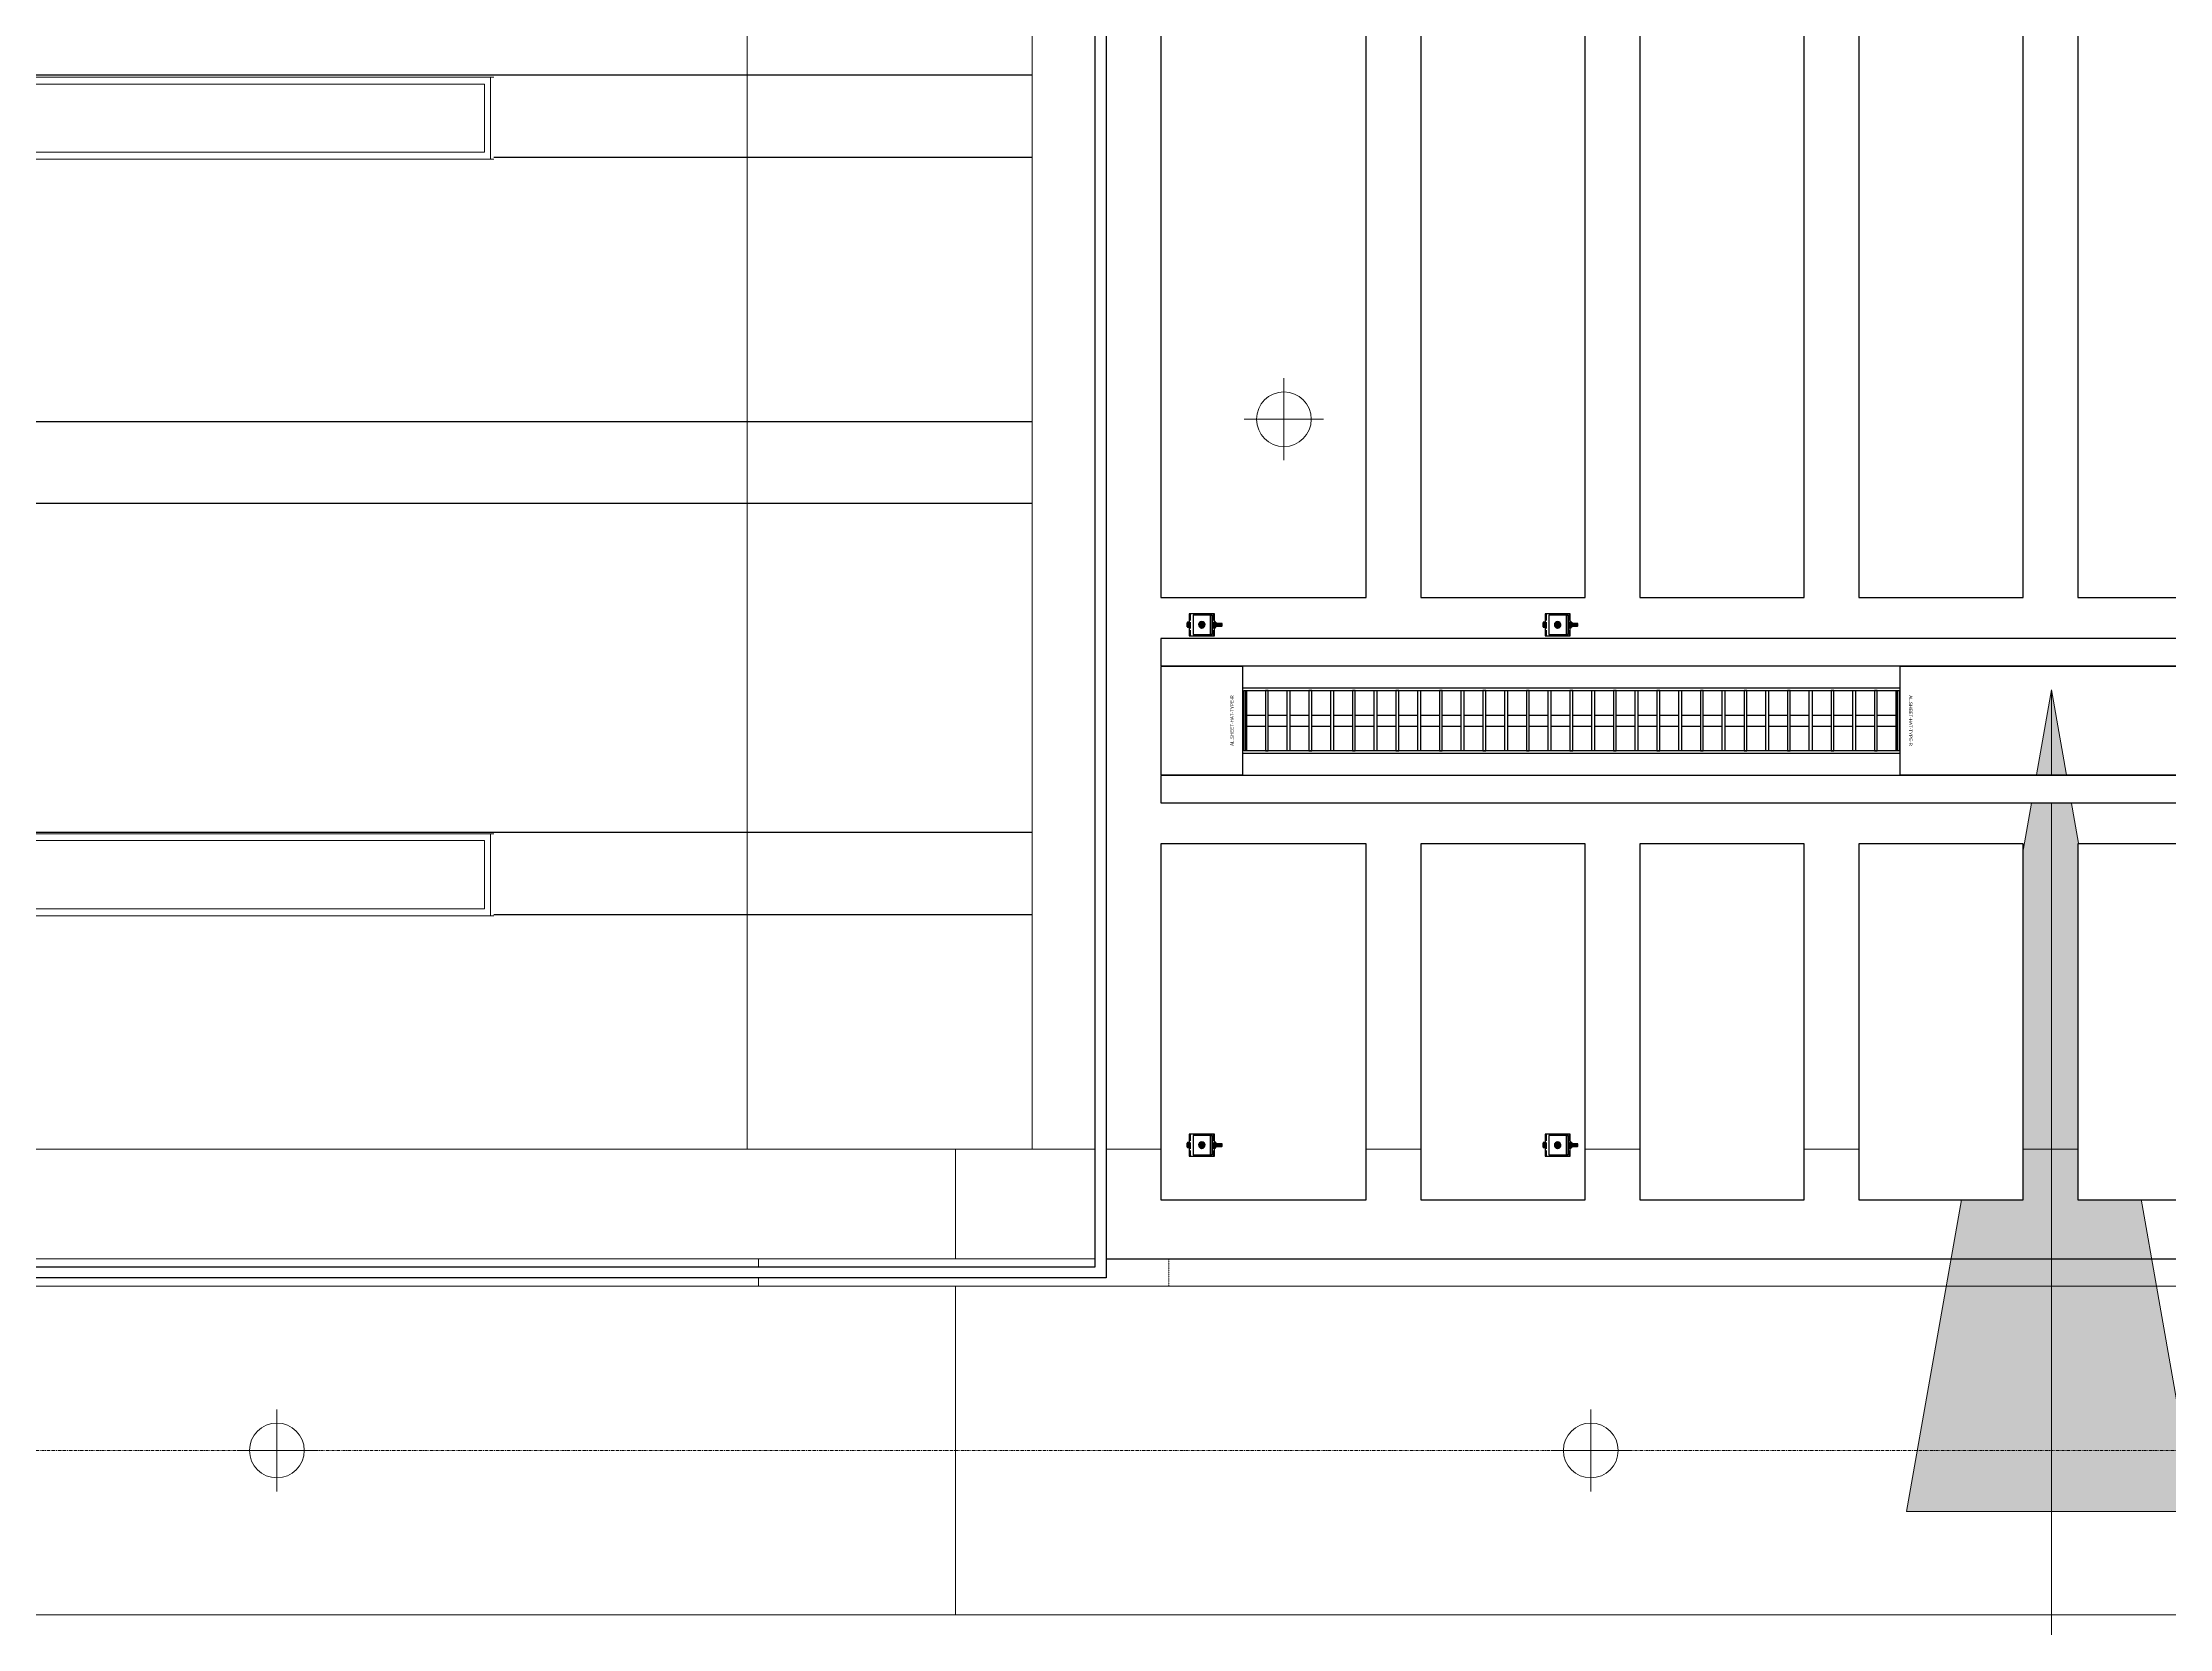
# Model space of a CAD drawing. Header units: millimetres. Extents: x -962357 to -591296, y -195428 to 59420.
# Drawn here: x -834248 to -830363, y 3255 to 6150 of the extents above; entities that cross this region are included whole.
import ezdxf
from ezdxf.enums import TextEntityAlignment as Align

# ---------------------------------------------------------------- set-up
doc = ezdxf.new("R2010")
doc.units = ezdxf.units.MM
for name, pattern in [('ACAD_ISO02W100', [15, 12, -3]), ('DPA_Boundary Line 500', [3.75, 0, -0.75, 1.5, -0.75, 0, -0.75]), ('DPA_Grid _ Level 100', [10, 5.5, -1.6, 1.3, -1.6])]:
    doc.linetypes.add(name, pattern=pattern)
for name, color, linetype in [('000 - CSD_PL_001 - ASCESSORIES', 251, 'Continuous'), ('000 - H A T C H', 8, 'Continuous'), ('000 - WIPEOUT', 250, 'Continuous'), ('001 - ASCESSORIES', 251, 'Continuous'), ('008 - LIGHTING', 1, 'Continuous'), ('A04_TUBE SERIES', 2, 'Continuous'), ('A11_ALU.SOLID SHEET', 2, 'Continuous')]:
    doc.layers.add(name, color=color, linetype=linetype)
for name, color, linetype, lineweight in [('A-CLNG', 2, 'Continuous', 9), ('A-CLNG-PATT', 2, 'Continuous', 9), ('A-DETL-GENF', 2, 'Continuous', 9), ('A-GLAZ-CURT', 2, 'Continuous', 9), ('E-LITE-EQPM', 2, 'Continuous', 9), ('G-ANNO-TEXT', 3, 'Continuous', 9), ('I-WALL-E', 2, 'Continuous', 9), ('S-GRID', 251, 'Continuous', 9), ('WALL-E', 2, 'Continuous', 9)]:
    doc.layers.add(name, color=color, linetype=linetype, lineweight=lineweight)
doc.layers.get('000 - CSD_PL_001 - ASCESSORIES').off()

# ---------------------------------------------------------------- blocks, each defined once
blk = doc.blocks.new('System Panel - DPA-AR_Metal Ceiling Rectangular Panel-V23-4180-01 LOWER PLATFORM LEVEL - REFLECTED CEILING PLAN')
at = {"layer": 'A-GLAZ-CURT'}
for p, q in [((-814257.4, 4129), (-816382.4, 4129)), ((-816382.4, 4129), (-816382.4, 3929)), ((-816382.4, 3929), (-816382.4, 4129)), ((-816382.4, 4129), (-814257.4, 4129)), ((-814257.4, 3929), (-814257.4, 4129)), ((-814257.4, 4129), (-814257.4, 3929)), ((-816382.4, 3929), (-814257.4, 3929)), ((-814257.4, 3929), (-816382.4, 3929))]:
    blk.add_line(p, q, dxfattribs=at)
blk = doc.blocks.new('System Panel - DPA-AR_Metal Ceiling Rectangular Panel-V26-4180-01 LOWER PLATFORM LEVEL - REFLECTED CEILING PLAN')
at = {"layer": 'A-GLAZ-CURT'}
for p, q in [((-832327.4, 4129), (-832582.3, 4129)), ((-832582.3, 4129), (-832582.3, 3929)), ((-832582.3, 3929), (-832582.3, 4129)), ((-832582.3, 4129), (-832327.4, 4129)), ((-830182.3, 4129), (-832307.4, 4129)), ((-832307.4, 4129), (-830182.3, 4129)), ((-830182.3, 3929), (-830182.3, 4129)), ((-830182.3, 4129), (-830182.3, 3929)), ((-832582.3, 3929), (-832327.4, 3929)), ((-832327.4, 3929), (-832582.3, 3929)), ((-832307.4, 3929), (-830182.3, 3929)), ((-830182.3, 3929), (-832307.4, 3929))]:
    blk.add_line(p, q, dxfattribs=at)
blk = doc.blocks.new('System Panel - DPA-AR_Metal Ceiling Rectangular Panel-V25-4180-01 LOWER PLATFORM LEVEL - REFLECTED CEILING PLAN')
at = {"layer": 'A-GLAZ-CURT'}
for p, q in [((-814257.4, 3879), (-816382.4, 3879)), ((-816382.4, 3879), (-816382.4, 3279)), ((-816382.4, 3279), (-816382.4, 3879)), ((-816382.4, 3879), (-814257.4, 3879)), ((-814257.4, 3279), (-814257.4, 3879)), ((-814257.4, 3879), (-814257.4, 3279)), ((-816382.4, 3279), (-814257.4, 3279)), ((-814257.4, 3279), (-816382.4, 3279))]:
    blk.add_line(p, q, dxfattribs=at)
blk = doc.blocks.new('System Panel - DPA-AR_Metal Ceiling Rectangular Panel-13139299-4180-01 LOWER PLATFORM LEVEL - REFLECTED CEILING PLAN')
at = {"layer": 'A-GLAZ-CURT'}
for p, q in [((-818782.4, 3879), (-821182.4, 3879)), ((-821182.4, 3879), (-821182.4, 3279)), ((-821182.4, 3279), (-821182.4, 3879)), ((-821182.4, 3879), (-818782.4, 3879)), ((-818782.4, 3279), (-818782.4, 3879)), ((-818782.4, 3879), (-818782.4, 3279)), ((-821182.4, 3279), (-818782.4, 3279)), ((-818782.4, 3279), (-821182.4, 3279))]:
    blk.add_line(p, q, dxfattribs=at)
blk = doc.blocks.new('*U403')
at = {"layer": 'A-CLNG'}
for p, q in [((-88280.3, 550), (-88280.3, 4315)), ((-88280.3, 4315), (-88280.3, 550)), ((-88280.3, 4314.9), (-88280.3, 550)), ((-88280.3, 550), (-88280.3, 4314.9)), ((-87760, 550), (-87760, 4314.9)), ((-87760, 4314.9), (-87760, 550)), ((-88280.3, 550), (-87760, 550)), ((-87760, 550), (-88280.3, 550))]:
    blk.add_line(p, q, dxfattribs=at)
at = {"layer": 'A-GLAZ-CURT'}
for name, p in [('System Panel - DPA-AR_Metal Ceiling Rectangular Panel-V23-4180-01 LOWER PLATFORM LEVEL - REFLECTED CEILING PLAN', (726357.4, -3579)), ('System Panel - DPA-AR_Metal Ceiling Rectangular Panel-V26-4180-01 LOWER PLATFORM LEVEL - REFLECTED CEILING PLAN', (744682.4, -3579)), ('System Panel - DPA-AR_Metal Ceiling Rectangular Panel-V25-4180-01 LOWER PLATFORM LEVEL - REFLECTED CEILING PLAN', (726357.4, -3579)), ('System Panel - DPA-AR_Metal Ceiling Rectangular Panel-13139299-4180-01 LOWER PLATFORM LEVEL - REFLECTED CEILING PLAN', (733282.4, -3579))]:
    blk.add_blockref(name, p, dxfattribs=at)
blk = doc.blocks.new('*U623')
at = {"color": 3}
for points in [[(-325, 5150), (325, 5150), (325, 4850), (-325, 4850)], [(-325, 4750), (325, 4750), (325, 4450), (-325, 4450)], [(-325, 4350), (325, 4350), (325, 4050), (-325, 4050)], [(-325, 3950), (325, 3950), (325, 3650), (-325, 3650)]]:
    blk.add_wipeout(points, dxfattribs=at).dxf.layer = '000 - WIPEOUT'
at = {"layer": 'A11_ALU.SOLID SHEET', "color": 0, "linetype": 'ByBlock'}
for points in [[(-325, 4850), (325, 4850), (325, 5150), (-325, 5150)], [(-325, 4450), (325, 4450), (325, 4750), (-325, 4750)], [(-325, 4050), (325, 4050), (325, 4350), (-325, 4350)], [(-325, 3650), (325, 3650), (325, 3950), (-325, 3950)]]:
    blk.add_lwpolyline(points, close=True, dxfattribs=at)
blk = doc.blocks.new('*U621')
at = {"color": 3}
for points in [[(-875, 550), (875, 550), (875, 250), (-875, 250)], [(-875, 150), (875, 150), (875, -150), (-875, -150)], [(-875, -250), (875, -250), (875, -550), (-875, -550)]]:
    blk.add_wipeout(points, dxfattribs=at).dxf.layer = '000 - WIPEOUT'
at = {"layer": 'A11_ALU.SOLID SHEET', "color": 0, "linetype": 'ByBlock'}
for points in [[(-875, 250), (875, 250), (875, 550), (-875, 550)], [(-875, -150), (875, -150), (875, 150), (-875, 150)], [(-875, -550), (875, -550), (875, -250), (-875, -250)]]:
    blk.add_lwpolyline(points, close=True, dxfattribs=at)
blk = doc.blocks.new('*U393')
at = {"layer": 'Defpoints'}
blk.add_point((0, 0), dxfattribs=at)
blk.add_wipeout([(875, 250), (875, 625), (-875, 625), (-875, 250)]).dxf.layer = '000 - WIPEOUT'
at = {"layer": 'A11_ALU.SOLID SHEET', "color": 0}
blk.add_lwpolyline([(875, 250), (875, 625), (-875, 625), (-875, 250)], close=True, dxfattribs=at)
at = {"layer": 'Defpoints'}
blk.add_point((0, 400), dxfattribs=at)
blk = doc.blocks.new('*U395')
at = {"layer": 'Defpoints'}
blk.add_point((0, 0), dxfattribs=at)
blk.add_wipeout([(325, 250), (325, 625), (-325, 625), (-325, 250)]).dxf.layer = '000 - WIPEOUT'
at = {"layer": 'A11_ALU.SOLID SHEET', "color": 0}
blk.add_lwpolyline([(325, 250), (325, 625), (-325, 625), (-325, 250)], close=True, dxfattribs=at)
at = {"layer": 'Defpoints'}
blk.add_point((0, 400), dxfattribs=at)
blk = doc.blocks.new('*U634')
at = {"color": 1}
blk.add_wipeout([(600, -60), (-600, -60), (-600, 60), (600, 60)], dxfattribs=at).dxf.layer = '000 - WIPEOUT'
at = {"layer": '001 - ASCESSORIES', "color": 0}
blk.add_lwpolyline([(600, -60), (-600, -60), (-600, 60), (600, 60)], close=True, dxfattribs=at)
at = {"layer": '001 - ASCESSORIES'}
for points in [[(-593.5, -55), (-598.5, -55), (-598.5, 55), (-593.5, 55)], [(595, -55), (-595, -55), (-595, 55), (595, 55)], [(-558.8, -55), (-553.8, -55), (-553.8, 55), (-558.8, 55)], [(-514, -55), (-519, -55), (-519, 55), (-514, 55)], [(-479.3, -55), (-474.3, -55), (-474.3, 55), (-479.3, 55)], [(-434.6, -55), (-439.6, -55), (-439.6, 55), (-434.6, 55)], [(-399.8, -55), (-394.8, -55), (-394.8, 55), (-399.8, 55)], [(-355.1, -55), (-360.1, -55), (-360.1, 55), (-355.1, 55)], [(-320.4, -55), (-315.4, -55), (-315.4, 55), (-320.4, 55)], [(-275.6, -55), (-280.6, -55), (-280.6, 55), (-275.6, 55)], [(-240.9, -55), (-235.9, -55), (-235.9, 55), (-240.9, 55)], [(-196.2, -55), (-201.2, -55), (-201.2, 55), (-196.2, 55)], [(-161.4, -55), (-156.4, -55), (-156.4, 55), (-161.4, 55)], [(-116.7, -55), (-121.7, -55), (-121.7, 55), (-116.7, 55)], [(-82, -55), (-77, -55), (-77, 55), (-82, 55)], [(-37.2, -55), (-42.2, -55), (-42.2, 55), (-37.2, 55)], [(-2.5, -55), (2.5, -55), (2.5, 55), (-2.5, 55)], [(42.2, -55), (37.2, -55), (37.2, 55), (42.2, 55)], [(77, -55), (82, -55), (82, 55), (77, 55)], [(121.7, -55), (116.7, -55), (116.7, 55), (121.7, 55)], [(156.4, -55), (161.4, -55), (161.4, 55), (156.4, 55)], [(201.2, -55), (196.2, -55), (196.2, 55), (201.2, 55)], [(235.9, -55), (240.9, -55), (240.9, 55), (235.9, 55)], [(280.6, -55), (275.6, -55), (275.6, 55), (280.6, 55)], [(315.4, -55), (320.4, -55), (320.4, 55), (315.4, 55)], [(360.1, -55), (355.1, -55), (355.1, 55), (360.1, 55)], [(394.8, -55), (399.8, -55), (399.8, 55), (394.8, 55)], [(439.6, -55), (434.6, -55), (434.6, 55), (439.6, 55)], [(474.3, -55), (479.3, -55), (479.3, 55), (474.3, 55)], [(519, -55), (514, -55), (514, 55), (519, 55)], [(553.8, -55), (558.8, -55), (558.8, 55), (553.8, 55)], [(598.5, -55), (593.5, -55), (593.5, 55), (598.5, 55)]]:
    blk.add_lwpolyline(points, close=True, dxfattribs=at)
for points in [[(-593.5, 10), (-558.8, 10)], [(-553.8, 10), (-519, 10)], [(-514, 10), (-479.3, 10)], [(-474.3, 10), (-439.6, 10)], [(-434.6, 10), (-399.8, 10)], [(-394.8, 10), (-360.1, 10)], [(-355.1, 10), (-320.4, 10)], [(-315.4, 10), (-280.6, 10)], [(-275.6, 10), (-240.9, 10)], [(-235.9, 10), (-201.2, 10)], [(-196.2, 10), (-161.4, 10)], [(-156.4, 10), (-121.7, 10)], [(-116.7, 10), (-82, 10)], [(-77, 10), (-42.2, 10)], [(-37.2, 10), (-2.5, 10)], [(2.5, 10), (37.2, 10)], [(42.2, 10), (77, 10)], [(82, 10), (116.7, 10)], [(121.7, 10), (156.4, 10)], [(161.4, 10), (196.2, 10)], [(201.2, 10), (235.9, 10)], [(240.9, 10), (275.6, 10)], [(280.6, 10), (315.4, 10)], [(320.4, 10), (355.1, 10)], [(360.1, 10), (394.8, 10)], [(399.8, 10), (434.6, 10)], [(439.6, 10), (474.3, 10)], [(479.3, 10), (514, 10)], [(519, 10), (553.8, 10)], [(558.8, 10), (593.5, 10)], [(-593.5, -10), (-558.8, -10)], [(-553.8, -10), (-519, -10)], [(-514, -10), (-479.3, -10)], [(-474.3, -10), (-439.6, -10)], [(-434.6, -10), (-399.8, -10)], [(-394.8, -10), (-360.1, -10)], [(-355.1, -10), (-320.4, -10)], [(-315.4, -10), (-280.6, -10)], [(-275.6, -10), (-240.9, -10)], [(-235.9, -10), (-201.2, -10)], [(-196.2, -10), (-161.4, -10)], [(-156.4, -10), (-121.7, -10)], [(-116.7, -10), (-82, -10)], [(-77, -10), (-42.2, -10)], [(-37.2, -10), (-2.5, -10)], [(2.5, -10), (37.2, -10)], [(42.2, -10), (77, -10)], [(82, -10), (116.7, -10)], [(121.7, -10), (156.4, -10)], [(161.4, -10), (196.2, -10)], [(201.2, -10), (235.9, -10)], [(240.9, -10), (275.6, -10)], [(280.6, -10), (315.4, -10)], [(320.4, -10), (355.1, -10)], [(360.1, -10), (394.8, -10)], [(399.8, -10), (434.6, -10)], [(439.6, -10), (474.3, -10)], [(479.3, -10), (514, -10)], [(519, -10), (553.8, -10)], [(558.8, -10), (593.5, -10)]]:
    blk.add_lwpolyline(points, dxfattribs=at)
blk = doc.blocks.new('*U506')
at = {"layer": 'A11_ALU.SOLID SHEET', "color": 0}
blk.add_lwpolyline([(150, -98.8), (150, 98.8), (0, 98.8), (0, -98.8)], close=True, dxfattribs=at)
at = {"layer": 'Defpoints', "color": 250}
blk.add_point((0, 0), dxfattribs=at)
blk.add_text('AL.SHEET-HAT-TYPE-R', height=6, rotation=270, dxfattribs=at).set_placement((15, 0), align=Align.BOTTOM_CENTER)
blk = doc.blocks.new('*U507')
at = {"layer": 'A11_ALU.SOLID SHEET', "color": 0}
blk.add_lwpolyline([(825.7, -98.8), (825.7, 98.8), (0, 98.8), (0, -98.8)], close=True, dxfattribs=at)
at = {"layer": 'Defpoints', "color": 250}
blk.add_point((0, 0), dxfattribs=at)
blk.add_text('AL.SHEET-HAT-TYPE-R', height=6, rotation=270, dxfattribs=at).set_placement((15, 0), align=Align.BOTTOM_CENTER)
blk = doc.blocks.new('*U400')
blk.add_attdef('EXTR.OVL-LENGTH_', (-25, -59.1), '', height=5)
blk.add_wipeout([(-25, 0), (25, 0), (25, 2175.7), (-25, 2175.7)]).dxf.layer = '000 - WIPEOUT'
blk.add_point((0, 0))
at = {"layer": 'A04_TUBE SERIES', "color": 0}
blk.add_lwpolyline([(-25, 0), (25, 0), (25, 2175.7), (-25, 2175.7)], close=True, dxfattribs=at)
blk = doc.blocks.new('*U401')
blk.add_attdef('EXTR.OVL-LENGTH_', (-25, -59.1), '', height=5)
blk.add_wipeout([(-25, 0), (25, 0), (25, 2175.7), (-25, 2175.7)]).dxf.layer = '000 - WIPEOUT'
blk.add_point((0, 0))
at = {"layer": 'A04_TUBE SERIES', "color": 0}
blk.add_lwpolyline([(-25, 0), (25, 0), (25, 2175.7), (-25, 2175.7)], close=True, dxfattribs=at)
blk = doc.blocks.new('*U402')
at = {"layer": 'Defpoints'}
blk.add_point((0, 0), dxfattribs=at)
blk.add_wipeout([(875, 250), (875, 650), (-875, 650), (-875, 250)]).dxf.layer = '000 - WIPEOUT'
at = {"layer": 'A11_ALU.SOLID SHEET', "color": 0}
blk.add_lwpolyline([(875, 250), (875, 650), (-875, 650), (-875, 250)], close=True, dxfattribs=at)
at = {"layer": 'Defpoints'}
blk.add_point((0, 400), dxfattribs=at)
blk = doc.blocks.new('*U5836')
blk.add_lwpolyline([(-87625, 350), (-76337.6, 350), (-76337.6, 4315), (-87625, 4315)], close=True)
at = {"layer": '001 - ASCESSORIES'}
blk.add_lwpolyline([(-90025, 335), (-87645, 335), (-87645, 4315), (-87625, 4315), (-87625, 315), (-90025, 315)], close=True, dxfattribs=at)
at = {"layer": 'A11_ALU.SOLID SHEET', "color": 1, "rotation": 179.9999999999998}
blk.add_blockref('*U506', (-87375, 1332.5), dxfattribs=at)
at = {"layer": 'A11_ALU.SOLID SHEET', "color": 1}
blk.add_blockref('*U507', (-86175, 1332.5), dxfattribs=at)
at = {"layer": '008 - LIGHTING'}
blk.add_blockref('*U634', (-86775, 1332.5), dxfattribs=at)
at = {"layer": 'A04_TUBE SERIES', "linetype": 'ByBlock'}
for name, p, rotation in [('*U400', (-85349.3, 1457.5), 90), ('*U401', (-85349.3, 1207.5), 89.99999999997452)]:
    blk.add_blockref(name, p, dxfattribs=dict(at, rotation=rotation))
at = {"layer": 'A11_ALU.SOLID SHEET', "linetype": 'ByBlock', "rotation": 90}
for name, p in [('*U621', (-86500, 2432.5)), ('*U623', (-81900, 782.5))]:
    blk.add_blockref(name, p, dxfattribs=at)
at = {"layer": 'A11_ALU.SOLID SHEET', "linetype": 'ByBlock'}
for name, p, rotation in [('*U393', (-86900, 2432.5), 90), ('*U402', (-86100, 2432.5), 270), ('*U395', (-86900, 782.5), 90)]:
    blk.add_blockref(name, p, dxfattribs=dict(at, rotation=rotation))
blk = doc.blocks.new('LGF_DL_SAA_LowPower_DL1a - LGF_DL_SAA_LowPower_DL1a-8832329-4180-01 LOWER PLATFORM LEVEL - REFLECTED CEILING PLAN')
at = {"layer": 'A-DETL-GENF'}
for p, q in [((0, 75), (0, -75)), ((72.5, 0), (-72.5, 0))]:
    blk.add_line(p, q, dxfattribs=at)
blk.add_circle((0, 0), 50, dxfattribs=at)
blk = doc.blocks.new('L1_1_FLUORESCENT W DISFUSSER - 1195L x 595W x 85H - 36W-17030651-4180-01 LOWER PLATFORM LEVEL - REFLECTED CEILING PLAN')
at = {"layer": 'E-LITE-EQPM'}
for p, q in [((-834520.2, 5936.4), (-834520.2, 6086.4)), ((-834520.2, 6086.4), (-833431.6, 6086.4)), ((-834520.2, 6086.4), (-834514.3, 6086.4)), ((-834520.2, 6086.4), (-834520.2, 5936.4)), ((-833431.6, 6086.4), (-834520.2, 6086.4)), ((-834509.2, 5949.1), (-834509.2, 6073.7)), ((-834509.2, 6073.7), (-833442.6, 6073.7)), ((-833442.6, 6073.7), (-834509.2, 6073.7)), ((-834509.2, 6073.7), (-834509.2, 5949.1)), ((-834509.2, 6073.7), (-834503.3, 6073.7)), ((-834509.2, 6073.7), (-834509.2, 5949.1)), ((-833442.6, 6073.7), (-834509.2, 6073.7)), ((-833442.6, 6073.7), (-834506, 6073.7)), ((-833442.6, 6073.7), (-833442.6, 5949.1)), ((-833442.6, 5949.1), (-833442.6, 6073.7)), ((-833442.6, 5949.1), (-833442.6, 6073.7)), ((-833431.6, 6086.4), (-833431.6, 5936.4)), ((-833425.7, 6086.4), (-833431.6, 6086.4)), ((-833431.6, 5936.4), (-833431.6, 6086.4)), ((-833442.6, 5949.1), (-834509.2, 5949.1)), ((-834509.2, 5949.1), (-833442.6, 5949.1)), ((-834509.2, 5949.1), (-834503.3, 5949.1)), ((-834509.2, 5949.1), (-833442.6, 5949.1)), ((-834506, 5949.1), (-833442.6, 5949.1)), ((-833431.6, 5936.4), (-834520.2, 5936.4)), ((-834520.2, 5936.4), (-834514.3, 5936.4)), ((-834520.2, 5936.4), (-833431.6, 5936.4)), ((-833431.6, 5936.4), (-833425.7, 5936.4))]:
    blk.add_line(p, q, dxfattribs=at)
blk = doc.blocks.new('C-1-PP19-AR-4180-01-B_20250908-040939_EXDOWNLIGHT')
at = {"layer": 'E-LITE-EQPM'}
for p in [(744682.4, -3579), (744682.4, -4960.4)]:
    blk.add_blockref('L1_1_FLUORESCENT W DISFUSSER - 1195L x 595W x 85H - 36W-17030651-4180-01 LOWER PLATFORM LEVEL - REFLECTED CEILING PLAN', p, dxfattribs=at)
at = {"layer": 'E-LITE-EQPM', "extrusion": (0, 0, -1), "rotation": 180}
for p in [(87300, 1882.7), (89139.5, 0), (86739.5, 0)]:
    blk.add_blockref('LGF_DL_SAA_LowPower_DL1a - LGF_DL_SAA_LowPower_DL1a-8832329-4180-01 LOWER PLATFORM LEVEL - REFLECTED CEILING PLAN', p, dxfattribs=at)
blk = doc.blocks.new('000 - ASSCESSORIES_FAMELINE_GALV.BRACKET_FITTING_L-PROFILE_BK-08_TOP_VIEW')
at = {"linetype": 'Continuous'}
blk.add_wipeout([(-17.5, 19), (-17.5, -16), (17.5, -16), (17.5, 19)], dxfattribs=at).dxf.layer = '000 - WIPEOUT'
at = {"layer": '001 - ASCESSORIES', "linetype": 'ByBlock'}
blk.add_lwpolyline([(-17.5, 19), (17.5, 19), (17.5, 16), (-17.5, 16)], close=True, dxfattribs=at)
at = {"layer": '001 - ASCESSORIES', "color": 0, "linetype": 'Continuous'}
blk.add_lwpolyline([(-17.5, 19), (-17.5, -16), (17.5, -16), (17.5, 19)], close=True, dxfattribs=at)
at = {"layer": '001 - ASCESSORIES'}
blk.add_circle((0, 0), 3.5, dxfattribs=at)
blk = doc.blocks.new('*U492')
at = {"layer": '001 - ASCESSORIES', "color": 0}
blk.add_blockref('000 - ASSCESSORIES_FAMELINE_GALV.BRACKET_FITTING_L-PROFILE_BK-08_TOP_VIEW', (0, 0), dxfattribs=at)
blk = doc.blocks.new('000 - DYNAMIC_VIEW_ASSCESSORIES_GALV.STUD_FULL_THREAD_1-4_TOP_VIEW')
at = {"layer": '000 - H A T C H'}
h = blk.add_hatch(color=250, dxfattribs=at)
h.dxf.hatch_style = 1
edge = h.paths.add_edge_path()
edge.add_arc((0, 0), 3.18, 0, 360)
at = {"layer": '001 - ASCESSORIES', "color": 0}
blk.add_circle((0, 0), 3.18, dxfattribs=at)
blk = doc.blocks.new('*U485')
at = {"layer": '001 - ASCESSORIES', "color": 0}
blk.add_blockref('000 - DYNAMIC_VIEW_ASSCESSORIES_GALV.STUD_FULL_THREAD_1-4_TOP_VIEW', (0, 0), dxfattribs=at)
blk = doc.blocks.new('000 - ASSCESSORIES_FAMELINE_GALV.BRACKET_FITTING_U-PROFILE_BK-07_TOP_VIEW')
at = {"linetype": 'Continuous'}
blk.add_wipeout([(20, -23), (20, 23), (-20, 23), (-20, -23)], dxfattribs=at).dxf.layer = '000 - WIPEOUT'
at = {"layer": '001 - ASCESSORIES', "linetype": 'ACAD_ISO02W100'}
for p, q in [((20, 21), (-20, 21)), ((20, -21), (-20, -21))]:
    blk.add_line(p, q, dxfattribs=at)
at = {"layer": '001 - ASCESSORIES', "color": 0, "linetype": 'Continuous'}
blk.add_lwpolyline([(20, -23), (20, 23), (-20, 23), (-20, -23)], close=True, dxfattribs=at)
at = {"layer": '001 - ASCESSORIES', "linetype": 'Continuous'}
blk.add_circle((0, 0), 3.5, dxfattribs=at)
blk = doc.blocks.new('*U489')
at = {"layer": '001 - ASCESSORIES', "color": 0, "linetype": 'ByBlock'}
blk.add_blockref('000 - ASSCESSORIES_FAMELINE_GALV.BRACKET_FITTING_U-PROFILE_BK-07_TOP_VIEW', (0, 0), dxfattribs=at)
blk = doc.blocks.new('*U281')
at = {"layer": '001 - ASCESSORIES', "color": 0}
blk.add_lwpolyline([(4.6, 0), (2.3, 4), (-2.3, 4), (-4.6, 0), (-2.3, -4), (2.3, -4)], close=True, dxfattribs=at)
at = {"layer": '001 - ASCESSORIES', "color": 8}
blk.add_circle((0, 0), 3.85, dxfattribs=at)
at = {"layer": '001 - ASCESSORIES', "color": 0}
blk.add_circle((0, 0), 2.6, dxfattribs=at)
blk = doc.blocks.new('*U639')
at = {"layer": '000 - CSD_PL_001 - ASCESSORIES', "color": 0, "rotation": 270}
blk.add_blockref('*U281', (0, 0), dxfattribs=at)
blk = doc.blocks.new('*U308')
at = {"layer": '001 - ASCESSORIES'}
blk.add_lwpolyline([(-0.3, -4.5), (-0.3, -2.5, -19.949874), (0.3, -2.5), (0.3, -4.5)], format="xyb", dxfattribs=at)
blk.add_arc((0, 0), 4.5, 273.1847, 266.8153, dxfattribs=at)
blk = doc.blocks.new('000 - ASSCESSORIES_SPRING_WASHER_M5_TOP_VIEW')
at = {"color": 6}
blk.add_blockref('*U308', (0, 0), dxfattribs=at)
blk = doc.blocks.new('*U641')
at = {"color": 6}
blk.add_blockref('000 - ASSCESSORIES_SPRING_WASHER_M5_TOP_VIEW', (0, 0), dxfattribs=at)
blk = doc.blocks.new('*U307')
at = {"layer": '001 - ASCESSORIES'}
blk.add_lwpolyline([(-0.3, -6), (-0.3, -2.5, -19.949874), (0.2, -2.5), (0.2, -6)], format="xyb", dxfattribs=at)
blk.add_arc((0, 0), 6, 273.1847, 266.8153, dxfattribs=at)
blk = doc.blocks.new('000 - ASSCESSORIES_WASHER_M5_TOP_VIEW')
at = {"color": 6}
blk.add_blockref('*U307', (0, 0), dxfattribs=at)
blk = doc.blocks.new('*U640')
at = {"color": 6}
blk.add_blockref('000 - ASSCESSORIES_WASHER_M5_TOP_VIEW', (0, 0), dxfattribs=at)
blk = doc.blocks.new('*U282')
at = {"color": 1}
for p, q in [((-3.5, 3.5), (3.5, 3.5)), ((-3.5, 0), (3.5, 0))]:
    blk.add_line(p, q, dxfattribs=at)
at = {"color": 0}
for points in [[(-2.3, 3.2, 0.249855), (-4.6, 3.2), (-4.6, 0.3, 0.249855), (-2.3, 0.3)], [(2.3, 3.2, 0.062432), (0, 3.5, 0.062432), (-2.3, 3.2), (-2.3, 0.3, 0.061701), (0, 0, 0.061701), (2.3, 0.3)], [(4.6, 3.2, 0.249855), (2.3, 3.2), (2.3, 0.3, 0.249855), (4.6, 0.3)]]:
    blk.add_lwpolyline(points, format="xyb", close=True, dxfattribs=at)
blk = doc.blocks.new('*U296')
at = {"layer": '000 - H A T C H'}
h = blk.add_hatch(dxfattribs=at)
h.set_pattern_fill('ANSI35', color=8, scale=4, angle=65)
h.set_pattern_definition([(110, (-0.5, 0), (-0.939693, -0.34202), []), (110, (-0.2012, 0.6409), (-0.939693, -0.34202), [1.25, -0.25, 0, -0.25])])
h.paths.add_polyline_path([(0, -2.5), (59.5, -2.5), (59.5, 2.5), (0, 2.5)])
at = {"color": 8}
blk.add_line((59.5, -2.5), (59.5, 2.5), dxfattribs=at)
at = {"color": 1}
blk.add_lwpolyline([(59.5, 2.5), (0, 2.5), (0, -2.5), (59.5, -2.5), (60, -2), (60, 2)], close=True, dxfattribs=at)
blk = doc.blocks.new('*U448')
at = {"layer": '000 - H A T C H'}
h = blk.add_hatch(color=250, dxfattribs=at)
h.dxf.hatch_style = 1
edge = h.paths.add_edge_path()
edge.add_line((-0.3, -4.6), (-3.2, -4.6))
edge.add_arc((-1, -3.5), 2.45, 180, 208.0569, ccw=False)
edge.add_line((-3.5, -3.5), (-3.5, 0))
edge.add_arc((5.9, 0), 9.36, 179.9761, 180.0239, ccw=False)
edge.add_line((-3.5, 0), (-3.5, 0))
edge.add_arc((5.9, 0), 9.36, 179.9761, 180.0239, ccw=False)
edge.add_line((-3.5, 0), (-3.5, 3.5))
edge.add_arc((-1, 3.5), 2.45, 151.9431, 180, ccw=False)
edge.add_line((-3.2, 4.6), (-0.3, 4.6))
edge.add_arc((-2.5, 3.5), 2.45, 360, 388.0569, ccw=False)
edge.add_line((0, 3.5), (0, -3.5))
edge.add_arc((-2.5, -3.5), 2.45, 331.9431, 360, ccw=False)
blk.add_blockref('*U296', (0, 0))
at = {"layer": '001 - ASCESSORIES', "rotation": 90}
blk.add_blockref('*U282', (0, 0), dxfattribs=at)
blk = doc.blocks.new('*U306')
blk.add_wipeout([(-6, 0.65), (6, 0.65), (6, -0.65), (-6, -0.65)]).dxf.layer = '000 - WIPEOUT'
at = {"layer": '001 - ASCESSORIES'}
blk.add_lwpolyline([(-6, 0.65), (6, 0.65), (6, -0.65), (-6, -0.65)], close=True, dxfattribs=at)
blk.add_wipeout([(0.1, -0.65), (6, -0.65), (6, 0.65), (0.1, 0.65)]).dxf.layer = '000 - WIPEOUT'
blk.add_wipeout([(-0.1, -0.65), (-6, -0.65), (-6, 0.65), (-0.1, 0.65)]).dxf.layer = '000 - WIPEOUT'
for points in [[(-0.1, -0.65), (-6, -0.65), (-6, 0.65), (-0.1, 0.65)], [(0.1, -0.65), (6, -0.65), (6, 0.65), (0.1, 0.65)]]:
    blk.add_lwpolyline(points, close=True, dxfattribs=at)
blk = doc.blocks.new('000 - ASSCESSORIES_WASHER_M5_FRONT-SIDE-BACK_VIEW')
at = {"color": 6}
blk.add_blockref('*U306', (0, 0), dxfattribs=at)
blk = doc.blocks.new('*U637')
at = {"color": 6}
blk.add_blockref('000 - ASSCESSORIES_WASHER_M5_FRONT-SIDE-BACK_VIEW', (0, 0), dxfattribs=at)
blk = doc.blocks.new('*U309')
blk.add_wipeout([(-4.5, 0.65), (4.5, 0.65), (4.5, -0.65), (-4.5, -0.65)]).dxf.layer = '000 - WIPEOUT'
at = {"layer": '001 - ASCESSORIES'}
blk.add_lwpolyline([(-4.5, 0.65), (4.5, 0.65), (4.5, -0.65), (-4.5, -0.65)], close=True, dxfattribs=at)
blk.add_wipeout([(0.1, -0.95), (4.5, -0.65), (4.5, 0.65), (0.1, 0.35)]).dxf.layer = '000 - WIPEOUT'
blk.add_wipeout([(-0.1, -0.35), (-4.5, -0.65), (-4.5, 0.65), (-0.1, 0.95)]).dxf.layer = '000 - WIPEOUT'
for points in [[(-0.1, -0.35), (-4.5, -0.65), (-4.5, 0.65), (-0.1, 0.95)], [(0.1, -0.95), (4.5, -0.65), (4.5, 0.65), (0.1, 0.35)]]:
    blk.add_lwpolyline(points, close=True, dxfattribs=at)
blk = doc.blocks.new('000 - ASSCESSORIES_SPRING_WASHER_M5_FRONT-SIDE-BACK_VIEW')
at = {"color": 6}
blk.add_blockref('*U309', (0, 0), dxfattribs=at)
blk = doc.blocks.new('*U638')
at = {"color": 6}
blk.add_blockref('000 - ASSCESSORIES_SPRING_WASHER_M5_FRONT-SIDE-BACK_VIEW', (0, 0), dxfattribs=at)
blk = doc.blocks.new('*U486')
at = {"layer": '001 - ASCESSORIES'}
blk.add_blockref('*U448', (-23, 0), dxfattribs=at)
at = {"layer": '001 - ASCESSORIES', "color": 6, "rotation": 180}
for name in ['*U640', '*U641']:
    blk.add_blockref(name, (0, 0), dxfattribs=at)
at = {"layer": '001 - ASCESSORIES', "color": 2, "rotation": 270}
blk.add_blockref('*U639', (0, 0), dxfattribs=at)
blk.add_blockref('*U639', (0, 0), dxfattribs=at)
at = {"layer": '001 - ASCESSORIES', "color": 0, "rotation": 90}
blk.add_blockref('*U489', (0, 0), dxfattribs=at)
at = {"layer": '001 - ASCESSORIES', "color": 0, "rotation": 270}
blk.add_blockref('*U492', (0, 0), dxfattribs=at)
at = {"layer": '001 - ASCESSORIES', "color": 6}
for name in ['*U640', '*U641']:
    blk.add_blockref(name, (0, 0), dxfattribs=at)
at = {"layer": '001 - ASCESSORIES', "color": 2, "rotation": 90}
blk.add_blockref('*U639', (0, 0), dxfattribs=at)
blk.add_blockref('*U639', (0, 0), dxfattribs=at)
at = {"layer": '001 - ASCESSORIES', "color": 1}
blk.add_blockref('*U485', (0, 0), dxfattribs=at)
at = {"layer": '001 - ASCESSORIES', "rotation": 90}
blk.add_blockref('*U637', (23.65, 0), dxfattribs=at)
blk.add_blockref('*U638', (25.25, 0), dxfattribs=at)
blk = doc.blocks.new('C-1-PP19-AR-4180-01-B_20250903-141828_ERROR_HANGING')
at = {"layer": '000 - CSD_PL_001 - ASCESSORIES', "linetype": 'ByBlock'}
for p in [(-87450, 1507.5), (-86800, 1507.5), (-87450, 557.5), (-86800, 557.5)]:
    blk.add_blockref('*U486', p, dxfattribs=at)

msp = doc.modelspace()

# ---------------------------------------------------------------- hatches: boundary and pattern name
at = {"layer": 'A-CLNG-PATT', "lineweight": 25}
h = msp.add_hatch(dxfattribs=at)
h.set_pattern_fill('FP_12', color=256, style=0, pattern_type=2)
h.set_pattern_definition([(180, (-614719, 5306), (-5e-13, -4414), [3117.69, 0]), (0, (-617836.7, 4706), (0, -4414), [3117.69, 0]), (90, (-614719, 3806), (3117.69, -2e-13), [4414, 0]), (90, (-617836.7, 3806), (3117.69, -2e-13), [4414, 0]), (180, (-614719, 5938), (-5e-13, -4414), [3117.69, 0]), (0, (-617836.7, 5456), (0, -4414), [3117.69, 0]), (180, (-614719, 6088), (-5e-13, -4414), [3117.69, 0]), (0, (-617836.7, 3956), (0, -4414), [3117.69, 0]), (0, (-617836.7, 4556), (0, -4414), [3117.69, 0]), (180, (-614719, 6570), (-5e-13, -4414), [3117.69, 0]), (180, (-614719, 6720), (-5e-13, -4414), [3117.69, 0]), (180, (-614719, 8070), (-5e-13, -4414), [3117.69, 0]), (0, (-617836.7, 7470), (0, -4414), [3117.69, 0]), (0, (-617836.7, 7320), (0, -4414), [3117.69, 0])])
h.paths.add_polyline_path([(-834705, 4129.8), (-832960.3, 4130), (-832960.3, 7895), (-834958.3, 7895), (-834958.3, 4130), (-834705, 4130)])
h.paths.add_polyline_path([(-833423.3, 4556), (-834517.8, 4556), (-834517.8, 4706), (-833423.3, 4706), (-833423.3, 4568.7)])
h.paths.add_polyline_path([(-834517.8, 5937.3), (-834517.8, 6087.3), (-833423.3, 6087.3), (-833423.3, 5937.3), (-834506.8, 5937.3)])
h.paths.add_polyline_path([(-833438, 7320), (-834514.6, 7320), (-834514.6, 7470), (-833420.9, 7470), (-833426, 7320), (-833437, 7320)])
h = msp.add_hatch(dxfattribs=at)
h.set_pattern_fill('FP_17', color=256, style=0, pattern_type=2)
h.set_pattern_definition([(180, (-832440, 5306), (-5e-13, -4414), [3600, 0]), (0, (-836040, 4706), (0, -4414), [3600, 0]), (90, (-832440, 3806), (3600, -2e-13), [4414, 0]), (90, (-836040, 3806), (3600, -2e-13), [4414, 0]), (180, (-832440, 5938), (-5e-13, -4414), [3600, 0]), (0, (-836040, 5456), (0, -4414), [3600, 0]), (180, (-832440, 6088), (-5e-13, -4414), [3600, 0]), (0, (-836040, 3956), (0, -4414), [3600, 0]), (0, (-836040, 4556), (0, -4414), [3600, 0]), (180, (-832440, 6570), (-5e-13, -4414), [3600, 0]), (180, (-832440, 6720), (-5e-13, -4414), [3600, 0]), (180, (-832440, 8070), (-5e-13, -4414), [3600, 0]), (0, (-836040, 7470), (0, -4414), [3600, 0]), (0, (-836040, 7320), (0, -4414), [3600, 0])])
h.paths.add_polyline_path([(-832440, 4130), (-832440, 7894.9), (-832960.3, 7894.9), (-832960.3, 4130)])
at = {"layer": 'G-ANNO-TEXT'}
msp.add_hatch(color=7, dxfattribs=at).paths.add_polyline_path([(-830578.1, 4968.6), (-830842.6, 3468.6), (-830313.7, 3468.6)])

# ---------------------------------------------------------------- linework, layer by layer
at = {"layer": 'G-ANNO-TEXT', "color": 250}
for p, q in [((-830578.1, 4968.6), (-830842.6, 3468.6)), ((-830313.7, 3468.6), (-830578.1, 4968.6)), ((-830578.1, 4968.6), (-830578.1, -11612.5)), ((-830842.6, 3468.6), (-830313.7, 3468.6))]:
    msp.add_line(p, q, dxfattribs=at)
at = {"layer": 'I-WALL-E', "linetype": 'DPA_Boundary Line 500'}
for p, q in [((-832440, 7895), (-832440, 4130)), ((-832440, 4130), (-832440, 7895)), ((-832190, 5062.5), (-832190, 5050)), ((-832190, 5050), (-832190, 5062.5)), ((-832190, 4775), (-832190, 4762.3)), ((-832190, 4762.3), (-832190, 4775)), ((-832190, 4229.8), (-832190, 4130)), ((-832190, 4130), (-832190, 4229.8)), ((-832190, 3930), (-832190, 3880)), ((-832190, 3880), (-832190, 3930))]:
    msp.add_line(p, q, dxfattribs=at)
at = {"layer": 'I-WALL-E'}
for p, q in [((-832325, 7895), (-832325, 3915)), ((-832325, 4130), (-832325, 7895)), ((-832305, 7895), (-832305, 4130)), ((-832305, 3915), (-832305, 7895)), ((-832325, 3915), (-832325, 3930)), ((-832305, 3930), (-832305, 3915)), ((-832325, 3915), (-834705, 3915)), ((-834705, 3895), (-832305, 3895)), ((-832940, 3915), (-832325, 3915)), ((-832305, 3895), (-832940, 3895)), ((-832305, 3915), (-832305, 3895)), ((-832305, 3895), (-832305, 3915))]:
    msp.add_line(p, q, dxfattribs=at)
at = {"layer": 'S-GRID', "linetype": 'DPA_Grid _ Level 100'}
msp.add_line((-602984.2, 3580), (-957857, 3580), dxfattribs=at)
at = {"layer": 'WALL-E'}
for p, q in [((-832940, 3930), (-832940, 3915)), ((-832940, 3895), (-832940, 3880)), ((-834705, 3880), (-832940, 3880))]:
    msp.add_line(p, q, dxfattribs=at)

# ---------------------------------------------------------------- block references
msp.add_blockref('*U403', (-744680, 3580))

# ---------------------------------------------------------------- next in the draw order: block references
msp.add_blockref('*U5836', (-744680, 3580))

# ---------------------------------------------------------------- next in the draw order: block references
msp.add_blockref('C-1-PP19-AR-4180-01-B_20250908-040939_EXDOWNLIGHT', (-744680, 3580))

# ---------------------------------------------------------------- next in the draw order: block references
msp.add_blockref('C-1-PP19-AR-4180-01-B_20250903-141828_ERROR_HANGING', (-744680, 3580))

doc.saveas('drawing.dxf')
